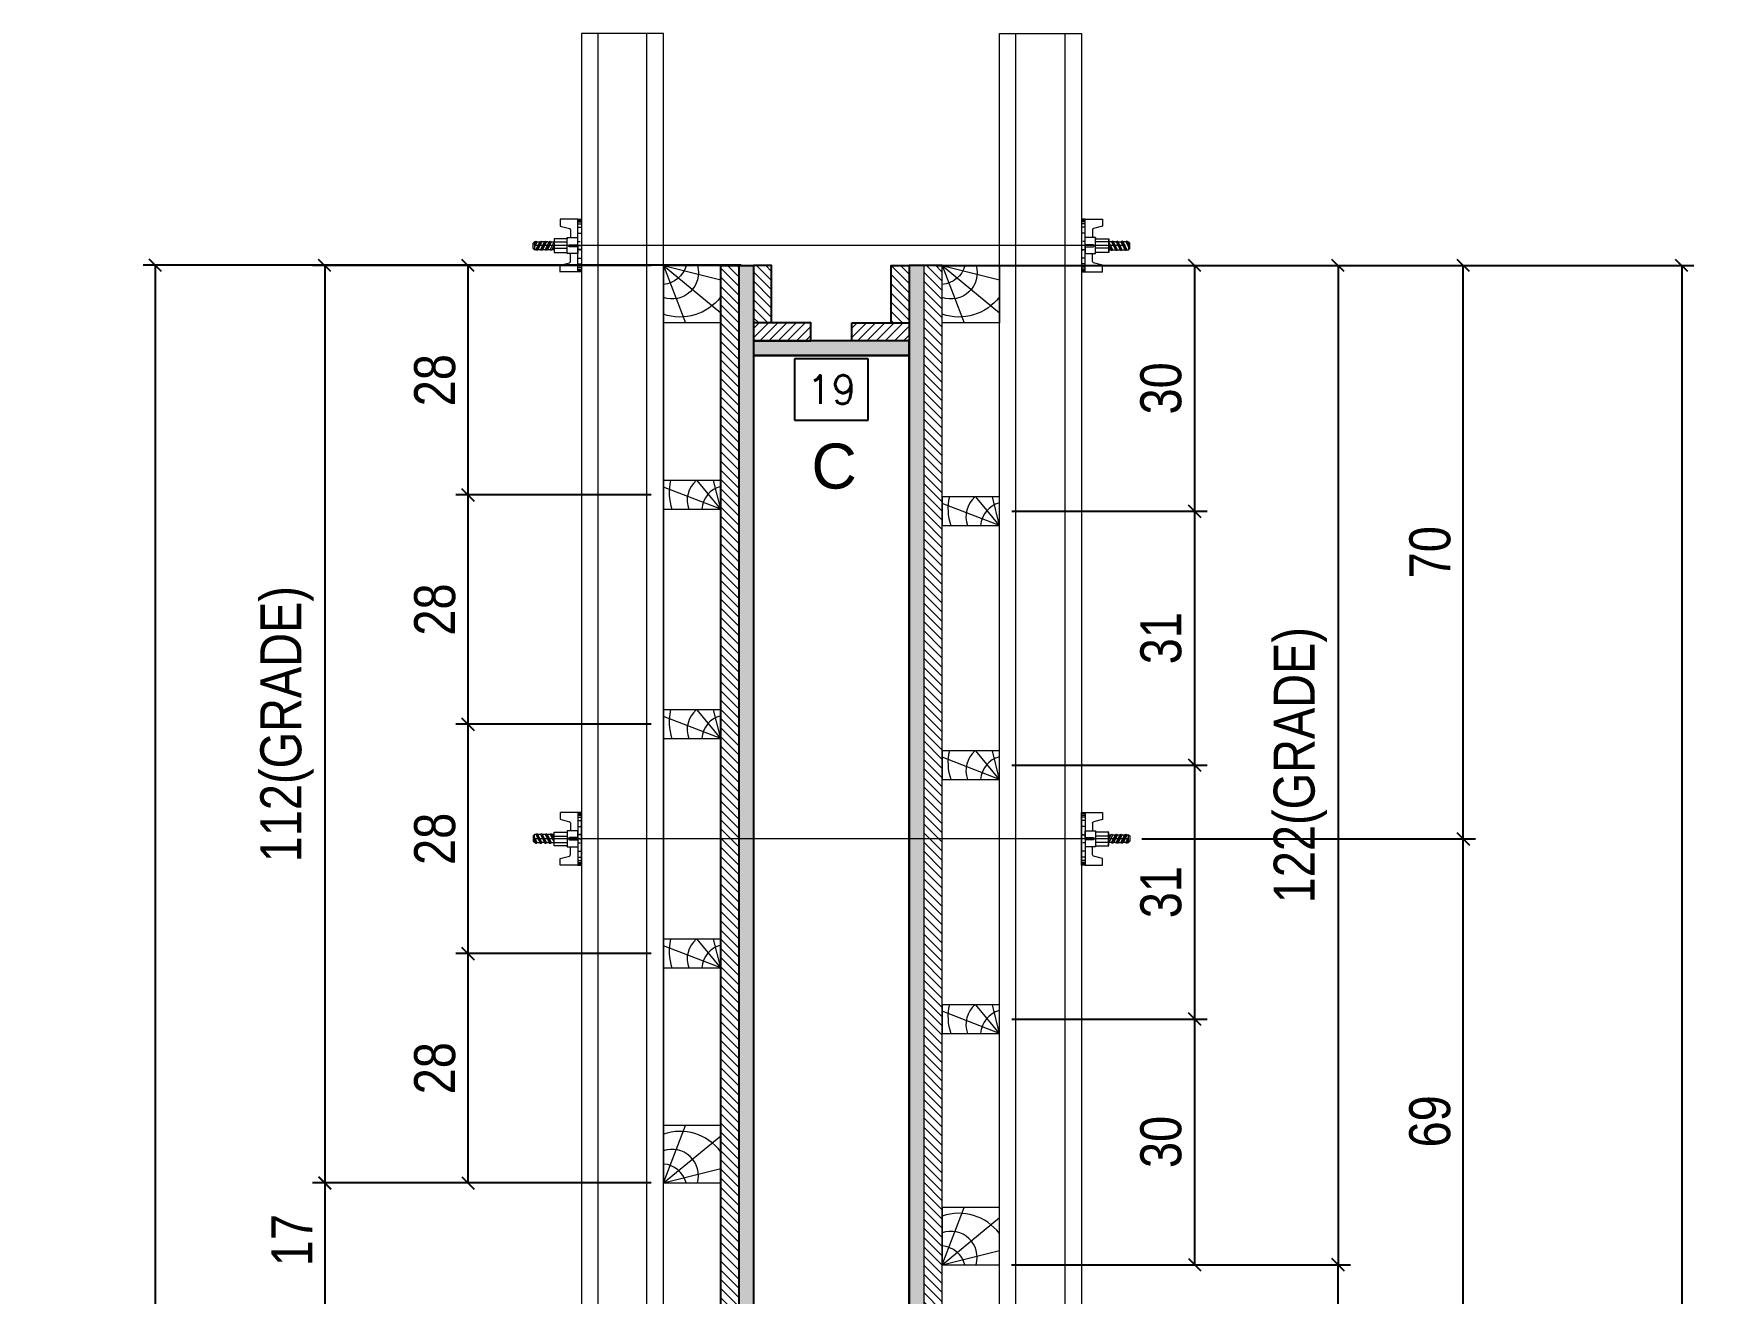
# Model space of a CAD drawing. Extents: x 14400 to 27878, y -21631 to 6985.
# Drawn here: x 26661.3 to 27070.6, y -3081.8 to -2774.2 of the extents above; entities that cross this region are included whole.
import ezdxf
from ezdxf.enums import TextEntityAlignment as Align

# ---------------------------------------------------------------- set-up
doc = ezdxf.new("R2010")
doc.units = 0
for name, color, linetype in [('CHAPA', 1, 'Continuous'), ('COTA', 241, 'Continuous'), ('F-PILARES-S', 170, 'Continuous'), ('MEIO_PONT', 93, 'Continuous'), ('SARRAFO', 251, 'Continuous'), ('TEXTO_GERAL', 7, 'Continuous')]:
    doc.layers.add(name, color=color, linetype=linetype)
for name, color, linetype, lineweight in [('Hachura', 251, 'Continuous', 9), ('Madeira', 126, 'Continuous', 18), ('Perfil Metálico', 224, 'Continuous', 18)]:
    doc.layers.add(name, color=color, linetype=linetype, lineweight=lineweight)
doc.styles.add('ARIAL', font='arial.ttf')
doc.styles.add('COTA TECNICA 2X', font='techl___.ttf', dxfattribs={"height": 10})
doc.styles.add('ROMANS', font='romans.shx')
doc.dimstyles.new('Cota Seção interna', dxfattribs={"dimtxt": 7, "dimasz": 6, "dimexe": 0.18, "dimexo": 2, "dimgap": -4, "dimtad": 3, "dimdec": 1, "dimlfac": 0.5, "dimzin": 12, "dimdsep": 46, "dimtxsty": 'ROMANS', "dimblk": 'ARCHTICK', "dimcen": 0.09, "dimse1": 1, "dimse2": 1, "dimsd1": 1, "dimsd2": 1, "dimclrd": 180, "dimclre": 5, "dimclrt": 1, "dimadec": 0, "dimazin": 3, "dimtfac": 1, "dimtdec": 1, "dimtofl": 0, "dimtmove": 0, "dimatfit": 3, "dimldrblk": 'ARCHTICK', "dimfxl": 1, "dimtolj": 1, "dimtzin": 0, "dimarcsym": 0})
doc.dimstyles.new('SECAO PILAR', dxfattribs={"dimtxt": 10, "dimasz": 3, "dimexe": 3, "dimexo": 3, "dimgap": 3, "dimtad": 1, "dimdec": 1, "dimlfac": 0.5, "dimzin": 12, "dimdsep": 46, "dimtxsty": 'COTA TECNICA 2X', "dimblk1": 'OBLIQUE', "dimblk2": 'OBLIQUE', "dimsah": 1, "dimcen": 0.9, "dimclrd": 256, "dimclre": 256, "dimclrt": 256, "dimadec": 1, "dimazin": 3, "dimtfac": 1, "dimtdec": 1, "dimtmove": 0, "dimatfit": 3, "dimfxl": 1, "dimtolj": 1, "dimtzin": 12, "dimarcsym": 0})

# ---------------------------------------------------------------- blocks, each defined once
blk = doc.blocks.new('PONTALETE')
at = {"layer": 'Madeira'}
for q in [(2.71, 7), (7, 5.76), (7, 1.74)]:
    blk.add_line((0, 0), q, dxfattribs=at)
blk.add_lwpolyline([(0, 0), (7, 0), (7, 7), (0, 7)], close=True, dxfattribs=at)
for centre, radius, start, end in [((2.04, 0.06), 6.23, 37.2818, 109.0913), ((1.09, 0.9), 3.19, 343.603, 109.9847), ((-0.21, -0.78), 3.09, 14.6322, 86.0383)]:
    blk.add_arc(centre, radius, start, end, dxfattribs=at)
blk = doc.blocks.new('MEIO PONTALETE')
at = {"layer": 'Madeira'}
for q in [(2.71, 7), (3.5, 2.88), (3.5, 0.87)]:
    blk.add_line((0, 0), q, dxfattribs=at)
blk.add_lwpolyline([(0, 0), (3.5, 0), (3.5, 7), (0, 7)], close=True, dxfattribs=at)
for centre, radius, start, end in [((2.04, 0.06), 6.23, 76.4499, 109.0913), ((1.09, 0.9), 3.19, 40.9063, 109.9847), ((-0.21, -0.78), 3.09, 14.6322, 86.0383)]:
    blk.add_arc(centre, radius, start, end, dxfattribs=at)
blk = doc.blocks.new('_Oblique')
at = {"color": 0, "linetype": 'ByBlock', "lineweight": -2}
blk.add_line((-0.5, -0.5), (0.5, 0.5), dxfattribs=at)
blk = doc.blocks.new('*D358')
at = {"layer": 'COTA', "lineweight": -2, "transparency": 16777216}
for p, q in [((26900.19, -2830.81), (26982.9, -2830.81)), ((26979.9, -2830.81), (26979.9, -3074.81)), ((26900.22, -3074.81), (26982.9, -3074.81))]:
    blk.add_line(p, q, dxfattribs=at)
at = {"layer": 'Defpoints', "color": 0, "transparency": 16777216}
for p in [(26897.19, -2830.81), (26897.22, -3074.81), (26979.9, -3074.81)]:
    blk.add_point(p, dxfattribs=at)
at = {"layer": 'COTA', "lineweight": -2, "transparency": 16777216, "xscale": 3, "yscale": 3, "zscale": 3}
for p, rotation in [((26979.9, -2830.81), 90), ((26979.9, -3074.81), 270)]:
    blk.add_blockref('_Oblique', p, dxfattribs=dict(at, rotation=rotation))
at = {"layer": 'COTA', "transparency": 16777216, "insert": (26970.68, -2952.81), "char_height": 10, "attachment_point": 5, "rotation": 90, "style": 'COTA TECNICA 2X'}
blk.add_mtext('\\A1;122(GRADE)', dxfattribs=at)
blk = doc.blocks.new('*D359')
at = {"layer": 'COTA', "lineweight": -2, "transparency": 16777216}
for p, q in [((26900.21, -2890.81), (26947.9, -2890.81)), ((26944.9, -2952.81), (26944.9, -2890.81)), ((26900.21, -2952.81), (26947.9, -2952.81))]:
    blk.add_line(p, q, dxfattribs=at)
at = {"layer": 'Defpoints', "color": 0, "transparency": 16777216}
for p in [(26897.21, -2890.81), (26944.9, -2890.81), (26897.21, -2952.81)]:
    blk.add_point(p, dxfattribs=at)
at = {"layer": 'COTA', "lineweight": -2, "transparency": 16777216, "xscale": 3, "yscale": 3, "zscale": 3}
for p, rotation in [((26944.9, -2890.81), 90), ((26944.9, -2952.81), 270)]:
    blk.add_blockref('_Oblique', p, dxfattribs=dict(at, rotation=rotation))
at = {"layer": 'COTA', "transparency": 16777216, "insert": (26936.68, -2921.81), "char_height": 10, "attachment_point": 5, "rotation": 90, "style": 'COTA TECNICA 2X'}
blk.add_mtext('\\A1;31', dxfattribs=at)
blk = doc.blocks.new('*D360')
at = {"layer": 'COTA', "lineweight": -2, "transparency": 16777216}
for p, q in [((26900.21, -2830.81), (26947.9, -2830.81)), ((26944.9, -2890.81), (26944.9, -2830.81)), ((26900.21, -2890.81), (26947.9, -2890.81))]:
    blk.add_line(p, q, dxfattribs=at)
at = {"layer": 'Defpoints', "color": 0, "transparency": 16777216}
for p in [(26897.21, -2830.81), (26944.9, -2830.81), (26897.21, -2890.81)]:
    blk.add_point(p, dxfattribs=at)
at = {"layer": 'COTA', "lineweight": -2, "transparency": 16777216, "xscale": 3, "yscale": 3, "zscale": 3}
for p, rotation in [((26944.9, -2830.81), 90), ((26944.9, -2890.81), 270)]:
    blk.add_blockref('_Oblique', p, dxfattribs=dict(at, rotation=rotation))
at = {"layer": 'COTA', "transparency": 16777216, "insert": (26936.68, -2860.81), "char_height": 10, "attachment_point": 5, "rotation": 90, "style": 'COTA TECNICA 2X'}
blk.add_mtext('\\A1;30', dxfattribs=at)
blk = doc.blocks.new('*D361')
at = {"layer": 'COTA', "lineweight": -2, "transparency": 16777216}
for p, q in [((26900.21, -3014.81), (26947.9, -3014.81)), ((26944.9, -3074.81), (26944.9, -3014.81)), ((26900.18, -3074.81), (26947.9, -3074.81))]:
    blk.add_line(p, q, dxfattribs=at)
at = {"layer": 'Defpoints', "color": 0, "transparency": 16777216}
for p in [(26897.21, -3014.81), (26944.9, -3014.81), (26897.18, -3074.81)]:
    blk.add_point(p, dxfattribs=at)
at = {"layer": 'COTA', "lineweight": -2, "transparency": 16777216, "xscale": 3, "yscale": 3, "zscale": 3}
for p, rotation in [((26944.9, -3014.81), 90), ((26944.9, -3074.81), 270)]:
    blk.add_blockref('_Oblique', p, dxfattribs=dict(at, rotation=rotation))
at = {"layer": 'COTA', "transparency": 16777216, "insert": (26936.68, -3044.81), "char_height": 10, "attachment_point": 5, "rotation": 90, "style": 'COTA TECNICA 2X'}
blk.add_mtext('\\A1;30', dxfattribs=at)
blk = doc.blocks.new('*D362')
at = {"layer": 'COTA', "lineweight": -2, "transparency": 16777216}
for p, q in [((26900.21, -2952.81), (26947.9, -2952.81)), ((26944.9, -3014.81), (26944.9, -2952.81)), ((26900.21, -3014.81), (26947.9, -3014.81))]:
    blk.add_line(p, q, dxfattribs=at)
at = {"layer": 'Defpoints', "color": 0, "transparency": 16777216}
for p in [(26897.21, -2952.81), (26944.9, -2952.81), (26897.21, -3014.81)]:
    blk.add_point(p, dxfattribs=at)
at = {"layer": 'COTA', "lineweight": -2, "transparency": 16777216, "xscale": 3, "yscale": 3, "zscale": 3}
for p, rotation in [((26944.9, -2952.81), 90), ((26944.9, -3014.81), 270)]:
    blk.add_blockref('_Oblique', p, dxfattribs=dict(at, rotation=rotation))
at = {"layer": 'COTA', "transparency": 16777216, "insert": (26936.68, -2983.81), "char_height": 10, "attachment_point": 5, "rotation": 90, "style": 'COTA TECNICA 2X'}
blk.add_mtext('\\A1;31', dxfattribs=at)
blk = doc.blocks.new('*D379')
at = {"layer": 'COTA', "lineweight": -2, "transparency": 16777216}
for p, q in [((26900.21, -3074.81), (26982.9, -3074.81)), ((26979.9, -3112.81), (26979.9, -3074.81)), ((26900.21, -3112.81), (26982.9, -3112.81))]:
    blk.add_line(p, q, dxfattribs=at)
at = {"layer": 'Defpoints', "color": 0, "transparency": 16777216}
for p in [(26897.21, -3074.81), (26979.9, -3074.81), (26897.21, -3112.81)]:
    blk.add_point(p, dxfattribs=at)
at = {"layer": 'COTA', "lineweight": -2, "transparency": 16777216, "xscale": 3, "yscale": 3, "zscale": 3}
for p, rotation in [((26979.9, -3074.81), 90), ((26979.9, -3112.81), 270)]:
    blk.add_blockref('_Oblique', p, dxfattribs=dict(at, rotation=rotation))
at = {"layer": 'COTA', "transparency": 16777216, "insert": (26971.82, -3093.81), "char_height": 10, "attachment_point": 5, "rotation": 90, "style": 'COTA TECNICA 2X'}
blk.add_mtext('\\A1;19', dxfattribs=at)
blk = doc.blocks.new('C')
at = {"layer": 'Hachura', "color": 0}
for p, q in [((0, 3.22), (0, -3.22)), ((0.45, 3.22), (0, 3.22)), ((0.46, 3.16), (0, 3.16)), ((0.46, 3.05), (0, 3.05)), ((0.46, 2.88), (0, 2.88)), ((0, 2.75), (0, -1.16)), ((0.46, 2.65), (0, 2.65)), ((0.46, 2.23), (0, 2.23)), ((0.45, -3.23), (0.45, 3.22)), ((0.45, 3.22), (2.58, 3.22)), ((2.58, 2.39), (1.47, 2.09)), ((2.58, 3.22), (2.58, 2.39)), ((0.46, 1.51), (0, 1.51)), ((0.39, 0.49), (0.17, 0.49)), ((1.74, 0.97), (0.45, 0.97)), ((1.45, 0.1), (0.45, 0.1)), ((1.35, 1.94), (1.35, 0.96)), ((1.74, -0.97), (1.74, 0.97)), ((1.74, 0.97), (1.74, 0.84)), ((1.74, 0.97), (1.74, 0.84)), ((1.74, 0.84), (3.35, 0.84)), ((3.35, 0.45), (1.74, 0.45)), ((3.32, 0.84), (3.32, -0.84)), ((3.35, 0.84), (3.35, -0.84)), ((3.68, 0.45), (3.35, 0.45)), ((3.84, -0.52), (3.35, 0.45)), ((3.35, 0.06), (3.67, -0.57)), ((3.68, 0.45), (4.16, -0.52)), ((3.72, 0.5), (4.25, -0.57)), ((4.37, -0.55), (3.83, 0.53)), ((4.15, 0.45), (3.93, 0.45)), ((4.42, -0.52), (3.93, 0.45)), ((4.15, 0.45), (4.26, 0.45)), ((4.26, 0.45), (4.74, -0.52)), ((4.3, 0.5), (4.83, -0.57)), ((4.95, -0.55), (4.41, 0.53)), ((4.51, 0.45), (4.84, 0.45)), ((5, -0.52), (4.51, 0.45)), ((4.84, 0.45), (5.32, -0.52)), ((4.88, 0.5), (5.41, -0.57)), ((5.53, -0.55), (4.99, 0.53)), ((5.58, -0.52), (5.09, 0.45)), ((5.42, 0.45), (5.09, 0.45)), ((5.58, -0.52), (5.09, 0.45)), ((5.42, 0.45), (5.74, -0.19)), ((5.46, 0.5), (5.74, -0.07)), ((5.74, 0.19), (5.57, 0.53)), ((5.74, 0.32), (5.68, 0.45)), ((5.68, 0.45), (5.74, 0.45)), ((5.74, 0.45), (5.9, 0.29)), ((5.74, 0.45), (5.74, -0.52)), ((5.9, -0.36), (5.9, 0.29)), ((0.45, 0), (0, 0)), ((0.46, -1.52), (0, -1.52)), ((0.08, -0.48), (0.29, -0.48)), ((0.29, -0.48), (0.4, -0.48)), ((0.45, 0), (0.45, -0.97)), ((0.45, -0.16), (1.45, -0.16)), ((0.45, -0.65), (0.45, -0.32)), ((0.45, -3.23), (0.45, -0.65)), ((0.45, -0.97), (1.74, -0.97)), ((1.35, -1.94), (1.35, -0.97)), ((3.35, -0.32), (1.74, -0.32)), ((3.35, -0.84), (1.74, -0.84)), ((3.35, -0.07), (3.58, -0.52)), ((3.35, -0.52), (3.58, -0.52)), ((3.84, -0.52), (4.16, -0.52)), ((4.42, -0.52), (4.74, -0.52)), ((4.63, -0.52), (4.74, -0.52)), ((5, -0.52), (5.32, -0.52)), ((5.58, -0.52), (5.74, -0.52)), ((5.74, -0.52), (5.9, -0.36)), ((5.74, -0.52), (5.74, -0.52)), ((0.46, -2.23), (0, -2.23)), ((0.46, -2.65), (0, -2.65)), ((0.46, -2.88), (0, -2.88)), ((0.46, -3.05), (0, -3.05)), ((0.46, -3.16), (0, -3.16)), ((0, -3.22), (2.57, -3.22)), ((2.58, -2.39), (1.47, -2.1)), ((2.58, -3.23), (2.58, -2.39))]:
    blk.add_line(p, q, dxfattribs=at)
for centre, radius, start, end in [((1.52, 1.94), 0.161, 104.7436, 180), ((1.44, -0.03), 0.129, 272.695, 87.305), ((3.81, 0.39), 0.143, 25.5688, 154.4312), ((4.39, 0.39), 0.143, 25.5688, 154.4312), ((4.97, 0.39), 0.143, 25.5688, 154.4312), ((5.55, 0.39), 0.143, 25.5688, 154.4312), ((0.17, -0.37), 0.174, 221.744, 317.8592), ((1.52, -1.94), 0.161, 180, 255.2564), ((3.71, -0.4), 0.174, 222.1408, 318.256), ((4.29, -0.4), 0.174, 222.1408, 318.256), ((4.87, -0.4), 0.174, 222.1408, 318.256), ((5.45, -0.4), 0.174, 222.1408, 318.256), ((5.61, -0.4), 0.174, 317.8592, 318.256)]:
    blk.add_arc(centre, radius, start, end, dxfattribs=at)
blk = doc.blocks.new('*D378')
at = {"layer": 'COTA', "linetype": 'ByBlock', "lineweight": -2, "transparency": 16777216}
for p, q in [((26881.77, -2830.81), (27066.82, -2830.81)), ((27063.82, -2830.81), (27063.82, -3887.81)), ((26900.17, -3887.81), (27066.82, -3887.81))]:
    blk.add_line(p, q, dxfattribs=at)
at = {"layer": 'Defpoints', "color": 0, "linetype": 'ByBlock', "transparency": 16777216}
for p in [(26878.77, -2830.81), (26897.17, -3887.81), (27063.82, -3887.81)]:
    blk.add_point(p, dxfattribs=at)
at = {"layer": 'COTA', "linetype": 'ByBlock', "lineweight": -2, "transparency": 16777216, "xscale": 3, "yscale": 3, "zscale": 3}
for p, rotation in [((27063.82, -2830.81), 90), ((27063.82, -3887.81), 270)]:
    blk.add_blockref('_Oblique', p, dxfattribs=dict(at, rotation=rotation))
at = {"layer": 'COTA', "linetype": 'ByBlock', "transparency": 16777216, "insert": (27055.69, -3359.31), "char_height": 10, "attachment_point": 5, "rotation": 90, "style": 'COTA TECNICA 2X'}
blk.add_mtext('\\A1;528.5 PAINEL', dxfattribs=at)
blk = doc.blocks.new('*D382')
at = {"layer": 'COTA', "lineweight": -2, "transparency": 16777216}
for p, q in [((26812.14, -2830.81), (26729.43, -2830.81)), ((26732.43, -2830.81), (26732.43, -3054.81)), ((26812.11, -3054.81), (26729.43, -3054.81))]:
    blk.add_line(p, q, dxfattribs=at)
at = {"layer": 'Defpoints', "color": 0, "transparency": 16777216}
for p in [(26815.14, -2830.81), (26732.43, -3054.81), (26815.11, -3054.81)]:
    blk.add_point(p, dxfattribs=at)
at = {"layer": 'COTA', "lineweight": -2, "transparency": 16777216, "xscale": 3, "yscale": 3, "zscale": 3}
for p, rotation in [((26732.43, -2830.81), 90), ((26732.43, -3054.81), 270)]:
    blk.add_blockref('_Oblique', p, dxfattribs=dict(at, rotation=rotation))
at = {"layer": 'COTA', "transparency": 16777216, "insert": (26723.21, -2942.81), "char_height": 10, "attachment_point": 5, "rotation": 90, "style": 'COTA TECNICA 2X'}
blk.add_mtext('\\A1;112(GRADE)', dxfattribs=at)
blk = doc.blocks.new('*D383')
at = {"layer": 'COTA', "lineweight": -2, "transparency": 16777216}
for p, q in [((26812.12, -2886.81), (26764.43, -2886.81)), ((26767.43, -2942.81), (26767.43, -2886.81)), ((26812.12, -2942.81), (26764.43, -2942.81))]:
    blk.add_line(p, q, dxfattribs=at)
at = {"layer": 'Defpoints', "color": 0, "transparency": 16777216}
for p in [(26767.43, -2886.81), (26815.12, -2886.81), (26815.12, -2942.81)]:
    blk.add_point(p, dxfattribs=at)
at = {"layer": 'COTA', "lineweight": -2, "transparency": 16777216, "xscale": 3, "yscale": 3, "zscale": 3}
for p, rotation in [((26767.43, -2886.81), 90), ((26767.43, -2942.81), 270)]:
    blk.add_blockref('_Oblique', p, dxfattribs=dict(at, rotation=rotation))
at = {"layer": 'COTA', "transparency": 16777216, "insert": (26759.34, -2914.81), "char_height": 10, "attachment_point": 5, "rotation": 90, "style": 'COTA TECNICA 2X'}
blk.add_mtext('\\A1;28', dxfattribs=at)
blk = doc.blocks.new('*D384')
at = {"layer": 'COTA', "lineweight": -2, "transparency": 16777216}
for p, q in [((26812.12, -2830.81), (26764.43, -2830.81)), ((26767.43, -2886.81), (26767.43, -2830.81)), ((26812.12, -2886.81), (26764.43, -2886.81))]:
    blk.add_line(p, q, dxfattribs=at)
at = {"layer": 'Defpoints', "color": 0, "transparency": 16777216}
for p in [(26767.43, -2830.81), (26815.12, -2830.81), (26815.12, -2886.81)]:
    blk.add_point(p, dxfattribs=at)
at = {"layer": 'COTA', "lineweight": -2, "transparency": 16777216, "xscale": 3, "yscale": 3, "zscale": 3}
for p, rotation in [((26767.43, -2830.81), 90), ((26767.43, -2886.81), 270)]:
    blk.add_blockref('_Oblique', p, dxfattribs=dict(at, rotation=rotation))
at = {"layer": 'COTA', "transparency": 16777216, "insert": (26759.34, -2858.81), "char_height": 10, "attachment_point": 5, "rotation": 90, "style": 'COTA TECNICA 2X'}
blk.add_mtext('\\A1;28', dxfattribs=at)
blk = doc.blocks.new('*D385')
at = {"layer": 'COTA', "lineweight": -2, "transparency": 16777216}
for p, q in [((26812.12, -2998.81), (26764.43, -2998.81)), ((26767.43, -3054.81), (26767.43, -2998.81)), ((26812.15, -3054.81), (26764.43, -3054.81))]:
    blk.add_line(p, q, dxfattribs=at)
at = {"layer": 'Defpoints', "color": 0, "transparency": 16777216}
for p in [(26767.43, -2998.81), (26815.12, -2998.81), (26815.15, -3054.81)]:
    blk.add_point(p, dxfattribs=at)
at = {"layer": 'COTA', "lineweight": -2, "transparency": 16777216, "xscale": 3, "yscale": 3, "zscale": 3}
for p, rotation in [((26767.43, -2998.81), 90), ((26767.43, -3054.81), 270)]:
    blk.add_blockref('_Oblique', p, dxfattribs=dict(at, rotation=rotation))
at = {"layer": 'COTA', "transparency": 16777216, "insert": (26759.34, -3026.81), "char_height": 10, "attachment_point": 5, "rotation": 90, "style": 'COTA TECNICA 2X'}
blk.add_mtext('\\A1;28', dxfattribs=at)
blk = doc.blocks.new('*D386')
at = {"layer": 'COTA', "lineweight": -2, "transparency": 16777216}
for p, q in [((26812.12, -2942.81), (26764.43, -2942.81)), ((26767.43, -2998.81), (26767.43, -2942.81)), ((26812.12, -2998.81), (26764.43, -2998.81))]:
    blk.add_line(p, q, dxfattribs=at)
at = {"layer": 'Defpoints', "color": 0, "transparency": 16777216}
for p in [(26767.43, -2942.81), (26815.12, -2942.81), (26815.12, -2998.81)]:
    blk.add_point(p, dxfattribs=at)
at = {"layer": 'COTA', "lineweight": -2, "transparency": 16777216, "xscale": 3, "yscale": 3, "zscale": 3}
for p, rotation in [((26767.43, -2942.81), 90), ((26767.43, -2998.81), 270)]:
    blk.add_blockref('_Oblique', p, dxfattribs=dict(at, rotation=rotation))
at = {"layer": 'COTA', "transparency": 16777216, "insert": (26759.34, -2970.81), "char_height": 10, "attachment_point": 5, "rotation": 90, "style": 'COTA TECNICA 2X'}
blk.add_mtext('\\A1;28', dxfattribs=at)
blk = doc.blocks.new('*D403')
at = {"layer": 'COTA', "lineweight": -2, "transparency": 16777216}
for p, q in [((26812.12, -3054.81), (26729.47, -3054.81)), ((26732.47, -3054.81), (26732.47, -3088.81)), ((26812.17, -3088.81), (26729.47, -3088.81))]:
    blk.add_line(p, q, dxfattribs=at)
at = {"layer": 'Defpoints', "color": 0, "transparency": 16777216}
for p in [(26815.12, -3054.81), (26732.47, -3088.81), (26815.17, -3088.81)]:
    blk.add_point(p, dxfattribs=at)
at = {"layer": 'COTA', "lineweight": -2, "transparency": 16777216, "xscale": 3, "yscale": 3, "zscale": 3}
for p, rotation in [((26732.47, -3054.81), 90), ((26732.47, -3088.81), 270)]:
    blk.add_blockref('_Oblique', p, dxfattribs=dict(at, rotation=rotation))
at = {"layer": 'COTA', "transparency": 16777216, "insert": (26724.4, -3068.81), "char_height": 10, "attachment_point": 5, "rotation": 90, "style": 'COTA TECNICA 2X'}
blk.add_mtext('\\A1;17', dxfattribs=at)
blk = doc.blocks.new('*D406')
at = {"layer": 'COTA', "color": 180, "lineweight": -2, "transparency": 16777216}
for p, q in [((26853.64, -3284.81), (26838.64, -3284.81)), ((26838.64, -3284.81), (26838.64, -3320.81)), ((26853.64, -3320.81), (26853.64, -3284.81)), ((26838.64, -3320.81), (26853.64, -3320.81))]:
    blk.add_line(p, q, dxfattribs=at)
at = {"layer": 'Defpoints', "color": 0, "transparency": 16777216}
for p in [(26837.17, -2852.81), (26857.64, -2852.81), (26837.17, -3839.81)]:
    blk.add_point(p, dxfattribs=at)
at = {"layer": 'COTA', "color": 1, "transparency": 16777216, "insert": (26846.14, -3302.81), "char_height": 7, "attachment_point": 5, "rotation": 90, "style": 'ROMANS'}
blk.add_mtext('\\A1;493.5', dxfattribs=at)
blk = doc.blocks.new('_ArchTick')
at = {"color": 0, "linetype": 'ByBlock', "const_width": 0.15}
blk.add_lwpolyline([(-0.5, -0.5), (0.5, 0.5)], dxfattribs=at)
blk = doc.blocks.new('*D402')
at = {"layer": 'COTA', "linetype": 'ByBlock', "lineweight": -2, "transparency": 16777216}
for p, q in [((26834.12, -2830.74), (26688.05, -2830.74)), ((26691.05, -2830.74), (26691.05, -3831.81)), ((26834.17, -3831.81), (26688.05, -3831.81))]:
    blk.add_line(p, q, dxfattribs=at)
at = {"layer": 'Defpoints', "color": 0, "linetype": 'ByBlock', "transparency": 16777216}
for p in [(26837.12, -2830.74), (26691.05, -3831.81), (26837.17, -3831.81)]:
    blk.add_point(p, dxfattribs=at)
at = {"layer": 'COTA', "linetype": 'ByBlock', "lineweight": -2, "transparency": 16777216, "xscale": 3, "yscale": 3, "zscale": 3}
for p, rotation in [((26691.05, -2830.74), 90), ((26691.05, -3831.81), 270)]:
    blk.add_blockref('_Oblique', p, dxfattribs=dict(at, rotation=rotation))
at = {"layer": 'COTA', "linetype": 'ByBlock', "transparency": 16777216, "insert": (26682.94, -3331.28), "char_height": 10, "attachment_point": 5, "rotation": 90, "style": 'COTA TECNICA 2X'}
blk.add_mtext('\\A1;500.5 PAINEL', dxfattribs=at)
blk = doc.blocks.new('*D441')
at = {"layer": 'COTA', "lineweight": -2, "transparency": 16777216}
for p, q in [((26932.01, -2970.81), (27013.48, -2970.81)), ((27010.48, -3108.75), (27010.48, -2970.81)), ((26932.01, -3108.75), (27013.48, -3108.75))]:
    blk.add_line(p, q, dxfattribs=at)
at = {"layer": 'Defpoints', "color": 0, "transparency": 16777216}
for p in [(26929.01, -2970.81), (27010.48, -2970.81), (26929.01, -3108.75)]:
    blk.add_point(p, dxfattribs=at)
at = {"layer": 'COTA', "lineweight": -2, "transparency": 16777216, "xscale": 3, "yscale": 3, "zscale": 3}
for p, rotation in [((27010.48, -2970.81), 90), ((27010.48, -3108.75), 270)]:
    blk.add_blockref('_Oblique', p, dxfattribs=dict(at, rotation=rotation))
at = {"layer": 'COTA', "transparency": 16777216, "insert": (27002.35, -3039.78), "char_height": 10, "attachment_point": 5, "rotation": 90, "style": 'COTA TECNICA 2X'}
blk.add_mtext('\\A1;69', dxfattribs=at)
blk = doc.blocks.new('*D442')
at = {"layer": 'COTA', "lineweight": -2, "transparency": 16777216}
for p, q in [((26900.21, -2830.81), (27013.48, -2830.81)), ((27010.48, -2970.81), (27010.48, -2830.81)), ((26932.01, -2970.81), (27013.48, -2970.81))]:
    blk.add_line(p, q, dxfattribs=at)
at = {"layer": 'Defpoints', "color": 0, "transparency": 16777216}
for p in [(26897.21, -2830.81), (27010.48, -2830.81), (26929.01, -2970.81)]:
    blk.add_point(p, dxfattribs=at)
at = {"layer": 'COTA', "lineweight": -2, "transparency": 16777216, "xscale": 3, "yscale": 3, "zscale": 3}
for p, rotation in [((27010.48, -2830.81), 90), ((27010.48, -2970.81), 270)]:
    blk.add_blockref('_Oblique', p, dxfattribs=dict(at, rotation=rotation))
at = {"layer": 'COTA', "transparency": 16777216, "insert": (27002.38, -2900.81), "char_height": 10, "attachment_point": 5, "rotation": 90, "style": 'COTA TECNICA 2X'}
blk.add_mtext('\\A1;70', dxfattribs=at)
blk = doc.blocks.new('*D454')
at = {"layer": 'COTA', "color": 180, "lineweight": -2, "transparency": 16777216}
for p, q in [((26872.58, -3352.31), (26857.58, -3352.31)), ((26857.58, -3352.31), (26857.58, -3388.31)), ((26872.58, -3388.31), (26872.58, -3352.31)), ((26857.58, -3388.31), (26872.58, -3388.31))]:
    blk.add_line(p, q, dxfattribs=at)
at = {"layer": 'Defpoints', "color": 0, "transparency": 16777216}
for p in [(26875.17, -2852.81), (26876.58, -2852.81), (26875.17, -3887.81)]:
    blk.add_point(p, dxfattribs=at)
at = {"layer": 'COTA', "color": 1, "transparency": 16777216, "insert": (26865.08, -3370.31), "char_height": 7, "attachment_point": 5, "rotation": 90, "style": 'ROMANS'}
blk.add_mtext('\\A1;517.5', dxfattribs=at)
blk = doc.blocks.new('*D455')
at = {"layer": 'COTA', "color": 180, "lineweight": -2, "transparency": 16777216}
for p, q in [((26865.17, -2853.61), (26847.17, -2853.61)), ((26847.17, -2853.61), (26847.17, -2868.61)), ((26865.17, -2868.61), (26865.17, -2853.61)), ((26847.17, -2868.61), (26865.17, -2868.61))]:
    blk.add_line(p, q, dxfattribs=at)
at = {"layer": 'Defpoints', "color": 0, "transparency": 16777216}
for p in [(26837.17, -2852.81), (26875.17, -2852.81), (26875.17, -2872.61)]:
    blk.add_point(p, dxfattribs=at)
at = {"layer": 'COTA', "color": 1, "transparency": 16777216, "insert": (26856.17, -2861.11), "char_height": 7, "attachment_point": 5, "style": 'ROMANS'}
blk.add_mtext('\\A1;19', dxfattribs=at)

msp = doc.modelspace()

# ---------------------------------------------------------------- hatches: boundary and pattern name
at = {"layer": 'Hachura'}
h = msp.add_hatch(dxfattribs=at)
h.set_pattern_fill('ANSI31', color=256, scale=0.5, angle=270, style=0)
h.set_pattern_definition([(315, (49360.6295, -12330.2922), (1.12253202, 1.12253202), [])])
h.paths.add_polyline_path([(26833.566, -3831.813), (26829.166, -3831.813), (26829.166, -2830.813), (26833.566, -2830.813)])
h = msp.add_hatch(color=256, dxfattribs=at)
h.dxf.hatch_style = 1
h.paths.add_polyline_path([(26837.166, -3831.813), (26837.166, -2830.813), (26833.566, -2830.813), (26833.566, -3831.813)])
h = msp.add_hatch(dxfattribs=at)
h.set_pattern_fill('ANSI31', color=256, scale=0.5, angle=270, style=0)
h.set_pattern_definition([(315, (49352.6295, -12279.2922), (1.12253202, 1.12253202), [])])
h.paths.add_polyline_path([(26841.566, -2844.813), (26837.166, -2844.813), (26837.166, -2830.813), (26841.566, -2830.813)])
h = msp.add_hatch(dxfattribs=at)
h.set_pattern_fill('ANSI31', color=256, scale=0.5, angle=270, style=0)
h.set_pattern_definition([(315, (49340.6295, -12279.2922), (1.12253202, 1.12253202), [])])
h.paths.add_polyline_path([(26870.766, -2844.813), (26875.166, -2844.813), (26875.166, -2830.813), (26870.766, -2830.813)])
h = msp.add_hatch(color=256, dxfattribs=at)
h.dxf.hatch_style = 1
h.paths.add_polyline_path([(26875.166, -3887.813), (26875.166, -2830.813), (26878.766, -2830.813), (26878.766, -3887.813)])
h = msp.add_hatch(dxfattribs=at)
h.set_pattern_fill('ANSI31', color=256, scale=0.5, angle=270, style=0)
h.set_pattern_definition([(315, (49348.6295, -12330.2922), (1.12253202, 1.12253202), [])])
h.paths.add_polyline_path([(26878.787, -3887.813), (26883.187, -3887.813), (26883.166, -2830.813), (26878.766, -2830.813)])
h = msp.add_hatch(dxfattribs=at)
h.set_pattern_fill('ANSI31', color=256, scale=0.5, angle=360, style=0)
h.set_pattern_definition([(45, (35594.7732, 19754.4678), (-1.12253202, 1.12253202), [])])
h.paths.add_polyline_path([(26837.166, -2849.213), (26837.166, -2844.813), (26851.166, -2844.813), (26851.166, -2849.213)])
h = msp.add_hatch(dxfattribs=at)
h.set_pattern_fill('ANSI31', color=256, scale=0.5, angle=360, style=0)
h.set_pattern_definition([(45, (35582.7732, 19754.4678), (-1.12253202, 1.12253202), [])])
h.paths.add_polyline_path([(26875.166, -2849.213), (26875.166, -2844.813), (26861.166, -2844.813), (26861.166, -2849.213)])
h = msp.add_hatch(color=256, dxfattribs=at)
h.dxf.hatch_style = 1
h.paths.add_polyline_path([(26837.166, -2849.213), (26837.166, -2852.813), (26875.166, -2852.813), (26875.166, -2849.213)])

# ---------------------------------------------------------------- linework, layer by layer
at = {"layer": 'CHAPA'}
msp.add_lwpolyline([(26833.566, -2830.813), (26833.566, -3831.813)], dxfattribs=at)
msp.add_lwpolyline([(26837.166, -2849.213), (26837.166, -2852.813), (26875.166, -2852.813), (26875.166, -2849.213)], close=True, dxfattribs=at)
at = {"layer": 'F-PILARES-S', "linetype": 'Continuous'}
msp.add_lwpolyline([(26875.166, -3887.813), (26875.166, -2852.813), (26837.166, -2852.813), (26837.166, -3839.813), (26399.166, -3839.813), (26399.166, -3887.813), (26875.166, -3887.813)], dxfattribs=at)
at = {"layer": 'Hachura'}
for p, q in [((26928.009, -2825.943), (26783.646, -2825.943)), ((26928.686, -2970.813), (26783.647, -2970.813))]:
    msp.add_line(p, q, dxfattribs=at)
for points in [[(26878.766, -2830.813), (26878.766, -3887.813)], [(26883.208, -3887.813), (26883.208, -2830.813)]]:
    msp.add_lwpolyline(points, dxfattribs=at)
at = {"layer": 'Madeira'}
msp.add_lwpolyline([(26829.124, -2830.813), (26815.124, -2830.813), (26815.124, -3054.813), (26829.124, -3054.813)], close=True, dxfattribs=at)
msp.add_lwpolyline([(26883.208, -3074.813), (26897.208, -3074.813), (26897.208, -2830.813), (26883.208, -2830.813)], dxfattribs=at)
at = {"layer": 'Perfil Metálico'}
for points in [[(26815.124, -2774.162), (26795.124, -2774.162), (26795.125, -3831.813), (26815.125, -3831.813)], [(26897.208, -2774.162), (26917.208, -2774.162), (26917.208, -3963.168), (26897.208, -3963.168)]]:
    msp.add_lwpolyline(points, close=True, dxfattribs=at)
for points in [[(26799.124, -2774.162), (26799.125, -3831.813)], [(26811.125, -3831.813), (26811.124, -2774.162)], [(26901.208, -3963.168), (26901.208, -2774.162)], [(26913.208, -2774.162), (26913.208, -3963.168)]]:
    msp.add_lwpolyline(points, dxfattribs=at)
at = {"layer": 'SARRAFO'}
msp.add_line((26829.166, -3831.813), (26829.124, -2830.813), dxfattribs=at)
for points in [[(26829.124, -2830.813), (26837.166, -2830.813), (26837.166, -3831.813)], [(26841.566, -2844.813), (26841.566, -2830.813), (26837.166, -2830.813)], [(26870.766, -2844.813), (26870.766, -2830.813), (26875.166, -2830.813), (26875.166, -2844.813)], [(26883.208, -2830.813), (26875.166, -2830.813), (26875.166, -3887.813), (26897.208, -3887.813)], [(26837.166, -2849.213), (26851.166, -2849.213), (26851.166, -2844.813), (26837.166, -2844.813)]]:
    msp.add_lwpolyline(points, dxfattribs=at)
msp.add_lwpolyline([(26861.166, -2844.813), (26875.166, -2844.813), (26875.166, -2849.213), (26861.166, -2849.213)], close=True, dxfattribs=at)

# ---------------------------------------------------------------- block references
at = {"layer": 'Hachura', "linetype": 'Continuous', "yscale": 2, "zscale": 2}
for p, xscale in [((26795.124, -2825.942), -2), ((26917.208, -2825.942), 2)]:
    msp.add_blockref('C', p, dxfattribs=dict(at, xscale=xscale))
at = {"layer": 'Hachura', "linetype": 'Continuous', "yscale": 2, "zscale": 2, "rotation": 180}
for p, xscale in [((26795.125, -2970.813), 2), ((26917.208, -2970.822), -2)]:
    msp.add_blockref('C', p, dxfattribs=dict(at, xscale=xscale))
at = {"layer": 'MEIO_PONT'}
for name, p, xscale, yscale, zscale, rotation in [('PONTALETE', (26815.124, -2830.813), -2, 2, 2, 180), ('PONTALETE', (26883.208, -2830.813), -2, 2, 2, 180), ('MEIO PONTALETE', (26829.124, -2890.313), 1.999999997962732, 1.999999997962732, 1.999999997962732, 90), ('MEIO PONTALETE', (26897.208, -2894.313), 1.999999997962732, 1.999999997962732, 1.999999997962732, 90), ('MEIO PONTALETE', (26829.124, -2946.313), 1.999999997962732, 1.999999997962732, 1.999999997962732, 90), ('MEIO PONTALETE', (26897.208, -2956.313), 1.999999997962732, 1.999999997962732, 1.999999997962732, 90), ('MEIO PONTALETE', (26829.124, -3002.313), 1.999999997962732, 1.999999997962732, 1.999999997962732, 90), ('MEIO PONTALETE', (26897.208, -3018.313), 1.999999997962732, 1.999999997962732, 1.999999997962732, 90)]:
    msp.add_blockref(name, p, dxfattribs=dict(at, xscale=xscale, yscale=yscale, zscale=zscale, rotation=rotation))
at = {"layer": 'MEIO_PONT', "xscale": 2, "yscale": 2, "zscale": 2}
for p in [(26815.124, -3054.813), (26883.208, -3074.813)]:
    msp.add_blockref('PONTALETE', p, dxfattribs=at)

# ---------------------------------------------------------------- texts
at = {"layer": 'TEXTO_GERAL', "style": 'ARIAL'}
msp.add_text('C', height=11, dxfattribs=at).set_placement((26856.836, -2879.784), align=Align.MIDDLE_CENTER)

# ---------------------------------------------------------------- dimensions: what is measured, and where the dimension line sits
at = {"layer": 'COTA', "linetype": 'ByBlock'}
for base, p1, p2, picture, middle in [((26691.048, -3831.813), (26837.122, -2830.74), (26837.166, -3831.813), '*D402', (26682.938, -3331.277)), ((27063.824, -3887.813), (26878.766, -2830.813), (26897.166, -3887.813), '*D378', (27055.693, -3359.313))]:
    dim = msp.add_linear_dim(base=base, p1=p1, p2=p2, angle=270, text='<> PAINEL', dimstyle='SECAO PILAR', override={"dimtmove": 1}, dxfattribs=at)
    dim.commit()
    dim.dimension.update_dxf_attribs({"geometry": picture, "text_midpoint": middle})
at = {"layer": 'COTA'}
for base, p1, p2, picture, middle in [((26732.428, -3054.813), (26815.137, -2830.81), (26815.112, -3054.813), '*D382', (26723.207, -2942.812)), ((26979.904, -3074.813), (26897.195, -2830.81), (26897.22, -3074.813), '*D358', (26970.683, -2952.812))]:
    dim = msp.add_linear_dim(base=base, p1=p1, p2=p2, angle=90, text='<>(GRADE)', dimstyle='SECAO PILAR', dxfattribs=at)
    dim.commit()
    dim.dimension.update_dxf_attribs({"geometry": picture, "text_midpoint": middle})
for base, p1, p2, picture, middle in [((26767.43, -2830.81), (26815.124, -2886.813), (26815.124, -2830.81), '*D384', (26759.335, -2858.812)), ((26944.902, -2830.81), (26897.208, -2890.813), (26897.208, -2830.81), '*D360', (26936.683, -2860.812)), ((26767.43, -2886.813), (26815.124, -2942.813), (26815.124, -2886.813), '*D383', (26759.335, -2914.813)), ((26944.902, -2890.813), (26897.208, -2952.813), (26897.208, -2890.813), '*D359', (26936.683, -2921.813)), ((26767.43, -2942.813), (26815.124, -2998.813), (26815.124, -2942.813), '*D386', (26759.335, -2970.813)), ((26944.902, -2952.813), (26897.208, -3014.813), (26897.208, -2952.813), '*D362', (26936.683, -2983.813)), ((26767.43, -2998.813), (26815.154, -3054.813), (26815.124, -2998.813), '*D385', (26759.335, -3026.813)), ((26944.902, -3014.813), (26897.178, -3074.813), (26897.208, -3014.813), '*D361', (26936.683, -3044.813))]:
    dim = msp.add_linear_dim(base=base, p1=p1, p2=p2, angle=90, dimstyle='SECAO PILAR', dxfattribs=at)
    dim.commit()
    dim.dimension.update_dxf_attribs({"geometry": picture, "text_midpoint": middle})
for base, p1, p2, picture, middle in [((27010.48, -2830.813), (26929.009, -2970.813), (26897.208, -2830.813), '*D442', (27002.377, -2900.813)), ((27010.48, -2970.813), (26929.009, -3108.751), (26929.009, -2970.813), '*D441', (27002.348, -3039.782))]:
    dim = msp.add_linear_dim(base=base, p1=p1, p2=p2, angle=90, dimstyle='SECAO PILAR', override={"dimtmove": 1}, dxfattribs=at)
    dim.commit()
    dim.dimension.update_dxf_attribs({"geometry": picture, "text_midpoint": middle})
for base, p1, p2, dimstyle, picture, middle in [((26857.641, -2852.813), (26837.166, -3839.813), (26837.166, -2852.813), 'Cota Seção interna', '*D406', (26857.641, -3302.813)), ((26876.577, -2852.813), (26875.166, -3887.813), (26875.166, -2852.813), 'Cota Seção interna', '*D454', (26876.577, -3370.313)), ((26732.47, -3088.813), (26815.124, -3054.813), (26815.166, -3088.813), 'SECAO PILAR', '*D403', (26732.47, -3068.813)), ((26979.904, -3074.813), (26897.208, -3112.813), (26897.208, -3074.813), 'SECAO PILAR', '*D379', (26979.904, -3093.813))]:
    dim = msp.add_linear_dim(base=base, p1=p1, p2=p2, angle=90, dimstyle=dimstyle, dxfattribs=at)
    dim.commit()
    dim.dimension.update_dxf_attribs({"geometry": picture, "text_midpoint": middle, "dimtype": 160})
dim = msp.add_linear_dim(base=(26875.166, -2872.614), p1=(26837.166, -2852.813), p2=(26875.166, -2852.813), dimstyle='Cota Seção interna', dxfattribs=at)
dim.commit()
dim.dimension.update_dxf_attribs({"geometry": '*D455', "text_midpoint": (26856.166, -2872.614), "dimtype": 160})

doc.saveas('drawing.dxf')
